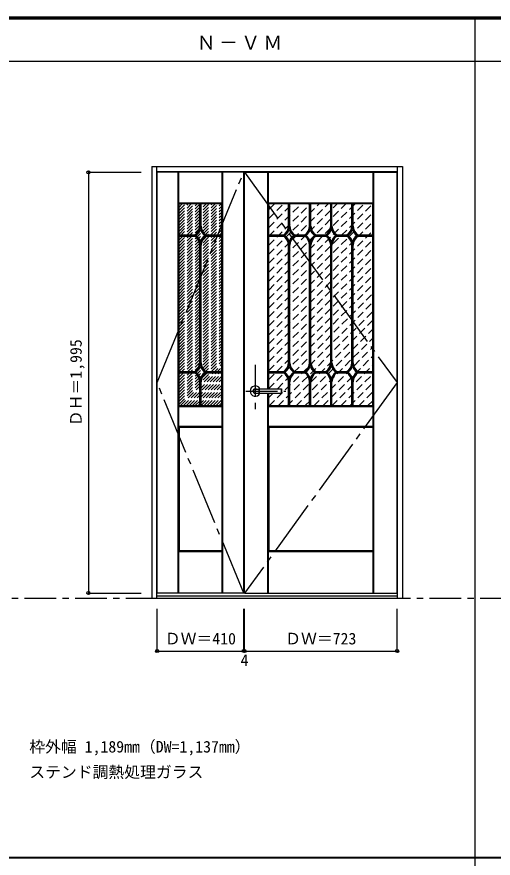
# Model space of a CAD drawing. Units: millimetres, scale not verified. Extents: x -6000 to 5700, y -4307 to 4260.
# Drawn here: x -966 to 1291, y 186 to 4175 of the extents above; entities that cross this region are included whole.
import ezdxf
from ezdxf.enums import TextEntityAlignment as Align

# ---------------------------------------------------------------- set-up
doc = ezdxf.new("R2010")
doc.units = ezdxf.units.MM
doc.header["$LTSCALE"] = 30
doc.header["$PDMODE"] = 32
doc.header["$PDSIZE"] = 15
for name, pattern in [('CHAIN1', [8, 5, -1, 1, -1]), ('CHAIN2', [12, 9, -1, 1, -1]), ('DASHED1', [1.8, 1.2, -0.6])]:
    doc.linetypes.add(name, pattern=pattern)
for name, color, linetype in [('0-1_通り芯', 4, 'CHAIN1'), ('0-2_扉', 3, 'Continuous'), ('0-3_仕上げ', 7, 'Continuous'), ('0-4_枠', 3, 'Continuous'), ('0-5_レバー', 3, 'Continuous'), ('0-7_', 7, 'CHAIN2'), ('0-A_文字', 7, 'Continuous'), ('0-B_寸法', 7, 'Continuous'), ('0-C_ハッチ', 4, 'DASHED1'), ('F-1_枠', 6, 'Continuous')]:
    doc.layers.add(name, color=color, linetype=linetype)
doc.styles.add('ＭＳ ゴシック', font='')
doc.styles.get('ＭＳ ゴシック').set_extended_font_data('MS Gothic')

msp = doc.modelspace()

# ---------------------------------------------------------------- linework, layer by layer
at = {"layer": '0-1_通り芯'}
for p, q in [((164.2, 2524.5), (164.2, 2314.5)), ((119.2, 2400.5), (309.2, 2400.5))]:
    msp.add_line(p, q, dxfattribs=at)
at = {"layer": '0-1_通り芯', "color": 7}
msp.add_line((-5490, 1418), (5690, 1418), dxfattribs=at)
at = {"layer": '0-2_扉'}
for p, q in [((-300.8, 1443), (-300.8, 3438)), ((109.2, 3438), (-300.8, 3438)), ((109.2, 1443), (109.2, 3438)), ((113.2, 1443), (113.2, 3438)), ((113.2, 3438), (836.2, 3438)), ((836.2, 1443), (836.2, 3438)), ((109.2, 1443), (-300.8, 1443)), ((113.2, 1443), (836.2, 1443))]:
    msp.add_line(p, q, dxfattribs=at)
at = {"layer": '0-3_仕上げ'}
for p, q in [((-201.3, 1443), (-201.3, 3438)), ((-199.8, 3290.5), (-199.8, 3438)), ((-198.3, 3292), (-198.3, 3438)), ((6.7, 3292), (6.7, 3438)), ((8.2, 3290.5), (8.2, 3438)), ((9.7, 1443), (9.7, 3438)), ((224.2, 2412), (224.2, 3438)), ((227.2, 3292), (227.2, 3438)), ((722.2, 3292), (722.2, 3438)), ((723.7, 3290.5), (723.7, 3438)), ((725.2, 1443), (725.2, 3438)), ((-198.3, 3292), (-199.8, 3290.5)), ((-197.3, 3288), (-199.8, 3290.5)), ((6.7, 3292), (-198.3, 3292)), ((8.2, 3290.5), (5.7, 3288)), ((6.7, 3292), (8.2, 3290.5)), ((228.2, 3288), (225.7, 3290.5)), ((722.2, 3292), (227.2, 3292)), ((723.7, 3290.5), (721.2, 3288)), ((722.2, 3292), (723.7, 3290.5)), ((224.2, 1443), (224.2, 2389)), ((-199.8, 2327.5), (-197.3, 2330)), ((-198.3, 2326), (-199.8, 2327.5)), ((-199.8, 2232.5), (-199.8, 2327.5)), ((-198.3, 2234), (-198.3, 2326)), ((6.7, 2326), (-198.3, 2326)), ((5.7, 2330), (8.2, 2327.5)), ((6.7, 2326), (8.2, 2327.5)), ((6.7, 2234), (6.7, 2326)), ((8.2, 2232.5), (8.2, 2327.5)), ((225.7, 2232.5), (225.7, 2327.5)), ((227.2, 2234), (227.2, 2326)), ((722.2, 2326), (227.2, 2326)), ((721.2, 2330), (723.7, 2327.5)), ((722.2, 2326), (723.7, 2327.5)), ((723.7, 2232.5), (723.7, 2327.5)), ((-198.3, 2234), (-199.8, 2232.5)), ((-198.3, 2234), (6.7, 2234)), ((6.7, 2234), (8.2, 2232.5)), ((227.2, 2234), (225.7, 2232.5)), ((722.2, 2234), (723.7, 2232.5)), ((-197.3, 2230), (-199.8, 2232.5)), ((8.2, 2232.5), (5.7, 2230)), ((228.2, 2230), (225.7, 2232.5)), ((723.7, 2232.5), (721.2, 2230)), ((-199.8, 1640.5), (-197.3, 1643)), ((-198.3, 1639), (-199.8, 1640.5)), ((-199.8, 1443), (-199.8, 1640.5)), ((-198.3, 1443), (-198.3, 1639)), ((6.7, 1639), (-198.3, 1639)), ((5.7, 1643), (8.2, 1640.5)), ((6.7, 1639), (8.2, 1640.5)), ((6.7, 1443), (6.7, 1639)), ((8.2, 1443), (8.2, 1640.5)), ((225.7, 1443), (225.7, 1640.5)), ((227.2, 1443), (227.2, 1639)), ((721.2, 1643), (723.7, 1640.5)), ((722.2, 1639), (723.7, 1640.5)), ((723.7, 1443), (723.7, 1640.5))]:
    msp.add_line(p, q, dxfattribs=at)
at = {"layer": '0-3_仕上げ', "color": 3}
for p, q in [((5.7, 3288), (-197.3, 3288)), ((-197.3, 2330), (-197.3, 3288)), ((5.7, 2330), (5.7, 3288)), ((721.2, 3288), (228.2, 3288)), ((228.2, 2412), (228.2, 3288)), ((721.2, 2330), (721.2, 3288)), ((228.2, 2330), (228.2, 2389)), ((5.7, 2330), (-197.3, 2330)), ((721.2, 2330), (228.2, 2330)), ((-197.3, 2230), (-197.3, 1643)), ((-197.3, 2230), (5.7, 2230)), ((5.7, 2230), (5.7, 1643)), ((228.2, 2230), (228.2, 1643)), ((228.2, 2230), (721.2, 2230)), ((721.2, 2230), (721.2, 1643)), ((5.7, 1643), (-197.3, 1643)), ((721.2, 1643), (228.2, 1643))]:
    msp.add_line(p, q, dxfattribs=at)
at = {"layer": '0-3_仕上げ', "color": 4}
for p, q in [((-98.8, 3183.1), (-98.8, 3288)), ((-92.8, 3183.1), (-92.8, 3288)), ((321.7, 3183.19), (321.7, 3288)), ((327.7, 3183), (327.7, 3288)), ((421.7, 3183.1), (421.7, 3288)), ((427.7, 3183.1), (427.7, 3288)), ((521.7, 3183.1), (521.7, 3288)), ((527.7, 3183.1), (527.7, 3288)), ((621.7, 3183.1), (621.7, 3288)), ((627.7, 3183.1), (627.7, 3288)), ((-197.3, 3141), (-121.77, 3141)), ((-197.3, 3135), (-121.77, 3135)), ((-69.82, 3141), (5.7, 3141)), ((-69.82, 3135), (5.7, 3135)), ((228.2, 3141), (298.73, 3141)), ((228.2, 3135), (298.73, 3135)), ((350.68, 3141), (398.73, 3141)), ((350.68, 3135), (398.73, 3135)), ((450.68, 3141), (498.73, 3141)), ((450.68, 3135), (498.73, 3135)), ((550.68, 3141), (598.73, 3141)), ((550.68, 3135), (598.73, 3135)), ((650.68, 3141), (721.2, 3141)), ((650.68, 3135), (721.2, 3135)), ((-98.8, 2535.1), (-98.8, 3092.9)), ((-92.8, 2535.1), (-92.8, 3092.9)), ((321.7, 2535.1), (321.7, 3092.9)), ((327.7, 2535.1), (327.7, 3092.9)), ((421.7, 2535.1), (421.7, 3092.9)), ((427.7, 2535.1), (427.7, 3092.9)), ((521.7, 2535.1), (521.7, 3092.9)), ((527.7, 2535.1), (527.7, 3092.9)), ((621.7, 2535.1), (621.7, 3092.9)), ((627.7, 2535.1), (627.7, 3092.9)), ((-197.3, 2493), (-121.77, 2493)), ((-197.3, 2487), (-121.77, 2487)), ((-69.82, 2493), (5.7, 2493)), ((-69.82, 2487), (5.7, 2487)), ((228.2, 2493), (298.73, 2493)), ((228.2, 2487), (298.73, 2487)), ((350.68, 2493), (398.73, 2493)), ((350.68, 2487), (398.73, 2487)), ((450.68, 2493), (498.73, 2493)), ((450.68, 2487), (498.73, 2487)), ((550.68, 2493), (598.73, 2493)), ((550.68, 2487), (598.73, 2487)), ((650.68, 2493), (721.2, 2493)), ((650.68, 2487), (721.2, 2487)), ((-98.8, 2330), (-98.8, 2444.9)), ((-92.8, 2330), (-92.8, 2444.9)), ((321.7, 2330), (321.7, 2444.9)), ((327.7, 2330), (327.7, 2444.9)), ((421.7, 2330), (421.7, 2444.9)), ((427.7, 2330), (427.7, 2444.9)), ((521.7, 2330), (521.7, 2444.9)), ((527.7, 2330), (527.7, 2444.9)), ((621.7, 2330), (621.7, 2444.9)), ((627.7, 2330), (627.7, 2444.9))]:
    msp.add_line(p, q, dxfattribs=at)
at = {"layer": '0-3_仕上げ', "color": 4, "linetype": 'CHAIN1'}
for p, q in [((-95.8, 3183), (-95.8, 3288)), ((324.7, 3183), (324.7, 3288)), ((424.7, 3183), (424.7, 3288)), ((524.7, 3183), (524.7, 3288)), ((624.7, 3183), (624.7, 3288)), ((-197.3, 3138), (-120.8, 3138)), ((-70.8, 3138), (5.7, 3138)), ((228.2, 3138), (299.7, 3138)), ((349.7, 3138), (399.7, 3138)), ((449.7, 3138), (499.7, 3138)), ((549.7, 3138), (599.7, 3138)), ((649.7, 3138), (721.2, 3138)), ((-95.8, 2535), (-95.8, 3093)), ((324.7, 2535), (324.7, 3093)), ((424.7, 2535), (424.7, 3093)), ((524.7, 2535), (524.7, 3093)), ((624.7, 2535), (624.7, 3093)), ((-197.3, 2490), (-120.8, 2490)), ((-70.8, 2490), (5.7, 2490)), ((228.2, 2490), (299.7, 2490)), ((349.7, 2490), (399.7, 2490)), ((449.7, 2490), (499.7, 2490)), ((549.7, 2490), (599.7, 2490)), ((649.7, 2490), (721.2, 2490)), ((-95.8, 2330), (-95.8, 2445)), ((324.7, 2330), (324.7, 2445)), ((424.7, 2330), (424.7, 2445)), ((524.7, 2330), (524.7, 2445)), ((624.7, 2330), (624.7, 2445))]:
    msp.add_line(p, q, dxfattribs=at)
at = {"layer": '0-3_仕上げ'}
for points in [[(227.2, 3292), (225.7, 3290.5), (225.7, 3438)], [(227.2, 2326), (225.7, 2327.5), (228.2, 2330)], [(227.2, 2234), (722.2, 2234), (722.2, 2326)], [(227.2, 1639), (225.7, 1640.5), (228.2, 1643)], [(722.2, 1443), (722.2, 1639), (227.2, 1639)]]:
    msp.add_lwpolyline(points, dxfattribs=at)
at = {"layer": '0-3_仕上げ', "color": 4}
for centre, radius, start, end in [((-155.68, 3186.82), 57, 306.49767, 356.25364), ((-155.68, 3186.82), 63, 309.20041, 341.88743), ((-35.92, 3186.82), 63, 198.11257, 230.79959), ((-35.92, 3186.82), 57, 183.65147, 233.50233), ((264.82, 3186.82), 57, 306.49767, 356.34853), ((264.82, 3186.82), 63, 309.20041, 341.88743), ((384.58, 3186.82), 63, 198.11257, 230.79959), ((384.58, 3186.82), 57, 183.65147, 233.50233), ((364.82, 3186.82), 57, 306.49767, 356.25364), ((364.82, 3186.82), 63, 309.20041, 341.88743), ((484.58, 3186.82), 63, 198.11257, 230.79959), ((484.58, 3186.82), 57, 183.65147, 233.50233), ((464.82, 3186.82), 57, 306.49767, 356.25364), ((464.82, 3186.82), 63, 309.20041, 341.88743), ((584.58, 3186.82), 63, 198.11257, 230.79959), ((584.58, 3186.82), 57, 183.65147, 233.50233), ((564.82, 3186.82), 57, 306.49767, 356.25364), ((564.82, 3186.82), 63, 309.20041, 341.88743), ((684.58, 3186.82), 63, 198.11257, 230.79959), ((684.58, 3186.82), 57, 183.65147, 233.50233), ((-155.68, 3089.18), 57, 3.74636, 53.50233), ((-155.68, 3089.18), 63, 18.11257, 50.79959), ((-35.92, 3089.18), 63, 129.20041, 161.88743), ((-35.92, 3089.18), 57, 126.49767, 176.25364), ((264.82, 3089.18), 57, 3.74636, 53.50233), ((264.82, 3089.18), 63, 18.11257, 50.79959), ((384.58, 3089.18), 63, 129.20041, 161.88743), ((384.58, 3089.18), 57, 126.49767, 176.25364), ((364.82, 3089.18), 57, 3.74636, 53.50233), ((364.82, 3089.18), 63, 18.11257, 50.79959), ((484.58, 3089.18), 63, 129.20041, 161.88743), ((484.58, 3089.18), 57, 126.49767, 176.25364), ((464.82, 3089.18), 57, 3.74636, 53.50233), ((464.82, 3089.18), 63, 18.11257, 50.79959), ((584.58, 3089.18), 63, 129.20041, 161.88743), ((584.58, 3089.18), 57, 126.49767, 176.25364), ((564.82, 3089.18), 57, 3.74636, 53.50233), ((564.82, 3089.18), 63, 18.11257, 50.79959), ((684.58, 3089.18), 63, 129.20041, 161.88743), ((684.58, 3089.18), 57, 126.49767, 176.25364), ((-155.68, 2538.82), 57, 306.49767, 356.25364), ((-155.68, 2538.82), 63, 309.20041, 341.88743), ((-35.92, 2538.82), 63, 198.11257, 230.79959), ((-35.92, 2538.82), 57, 183.74636, 233.50233), ((264.82, 2538.82), 57, 306.49767, 356.25364), ((264.82, 2538.82), 63, 309.20041, 341.88743), ((384.58, 2538.82), 63, 198.11257, 230.79959), ((384.58, 2538.82), 57, 183.74636, 233.50233), ((364.82, 2538.82), 57, 306.49767, 356.25364), ((364.82, 2538.82), 63, 309.20041, 341.88743), ((484.58, 2538.82), 63, 198.11257, 230.79959), ((484.58, 2538.82), 57, 183.74636, 233.50233), ((464.82, 2538.82), 57, 306.49767, 356.25364), ((464.82, 2538.82), 63, 309.20041, 341.88743), ((584.58, 2538.82), 63, 198.11257, 230.79959), ((584.58, 2538.82), 57, 183.74636, 233.50233), ((564.82, 2538.82), 57, 306.49767, 356.25364), ((564.82, 2538.82), 63, 309.20041, 341.88743), ((684.58, 2538.82), 63, 198.11257, 230.79959), ((684.58, 2538.82), 57, 183.74636, 233.50233), ((-155.68, 2441.18), 57, 3.74636, 53.50233), ((-155.68, 2441.18), 63, 18.11257, 50.79959), ((-35.92, 2441.18), 63, 129.20041, 161.88743), ((-35.92, 2441.18), 57, 126.49767, 176.25364), ((264.82, 2441.18), 57, 3.74636, 53.50233), ((264.82, 2441.18), 63, 18.11257, 50.79959), ((384.58, 2441.18), 63, 129.20041, 161.88743), ((384.58, 2441.18), 57, 126.49767, 176.25364), ((364.82, 2441.18), 57, 3.74636, 53.50233), ((364.82, 2441.18), 63, 18.11257, 50.79959), ((484.58, 2441.18), 63, 129.20041, 161.88743), ((484.58, 2441.18), 57, 126.49767, 176.25364), ((464.82, 2441.18), 57, 3.74636, 53.50233), ((464.82, 2441.18), 63, 18.11257, 50.79959), ((584.58, 2441.18), 63, 129.20041, 161.88743), ((584.58, 2441.18), 57, 126.49767, 176.25364), ((564.82, 2441.18), 57, 3.74636, 53.50233), ((564.82, 2441.18), 63, 18.11257, 50.79959), ((684.58, 2441.18), 63, 129.20041, 161.88743), ((684.58, 2441.18), 57, 126.49767, 176.25364)]:
    msp.add_arc(centre, radius, start, end, dxfattribs=at)
at = {"layer": '0-3_仕上げ', "color": 4, "linetype": 'CHAIN1'}
for centre, start, end in [((-155.68, 3186.82), 305.54226, 356.34853), ((-35.92, 3186.82), 183.65147, 234.45774), ((264.82, 3186.82), 305.54226, 356.34853), ((384.58, 3186.82), 183.65147, 234.45774), ((364.82, 3186.82), 305.54226, 356.34853), ((484.58, 3186.82), 183.65147, 234.45774), ((464.82, 3186.82), 305.54226, 356.34853), ((584.58, 3186.82), 183.65147, 234.45774), ((564.82, 3186.82), 305.54226, 356.34853), ((684.58, 3186.82), 183.65147, 234.45774), ((-155.68, 3089.18), 3.65147, 54.45774), ((-35.92, 3089.18), 125.54226, 176.34853), ((264.82, 3089.18), 3.65147, 54.45774), ((384.58, 3089.18), 125.54226, 176.34853), ((364.82, 3089.18), 3.65147, 54.45774), ((484.58, 3089.18), 125.54226, 176.34853), ((464.82, 3089.18), 3.65147, 54.45774), ((584.58, 3089.18), 125.54226, 176.34853), ((564.82, 3089.18), 3.65147, 54.45774), ((684.58, 3089.18), 125.54226, 176.34853), ((-155.68, 2538.82), 305.54226, 356.34853), ((-35.92, 2538.82), 183.65147, 234.45774), ((264.82, 2538.82), 305.54226, 356.34853), ((384.58, 2538.82), 183.65147, 234.45774), ((364.82, 2538.82), 305.54226, 356.34853), ((484.58, 2538.82), 183.65147, 234.45774), ((464.82, 2538.82), 305.54226, 356.34853), ((584.58, 2538.82), 183.65147, 234.45774), ((564.82, 2538.82), 305.54226, 356.34853), ((684.58, 2538.82), 183.65147, 234.45774), ((-155.68, 2441.18), 3.65147, 54.45774), ((-35.92, 2441.18), 125.54226, 176.34853), ((264.82, 2441.18), 3.65147, 54.45774), ((384.58, 2441.18), 125.54226, 176.34853), ((364.82, 2441.18), 3.65147, 54.45774), ((484.58, 2441.18), 125.54226, 176.34853), ((464.82, 2441.18), 3.65147, 54.45774), ((584.58, 2441.18), 125.54226, 176.34853), ((564.82, 2441.18), 3.65147, 54.45774), ((684.58, 2441.18), 125.54226, 176.34853)]:
    msp.add_arc(centre, 60, start, end, dxfattribs=at)
at = {"layer": '0-4_枠'}
for p, q in [((-326.8, 3465), (-326.8, 1418)), ((-326.8, 3465), (862.2, 3465)), ((-302.8, 1418), (-302.8, 3465)), ((-302.8, 3441), (838.2, 3441)), ((838.2, 1418), (838.2, 3465)), ((862.2, 3465), (862.2, 1418)), ((-326.8, 1418), (862.2, 1418)), ((-302.8, 1430), (838.2, 1430))]:
    msp.add_line(p, q, dxfattribs=at)
at = {"layer": '0-5_レバー'}
for p, q in [((164.2, 2410), (183.2, 2410)), ((183.2, 2411), (184.2, 2412)), ((183.2, 2390), (183.2, 2411)), ((184.2, 2412), (288.2, 2412)), ((289.2, 2411), (288.2, 2412)), ((289.2, 2390), (289.2, 2411)), ((164.2, 2391), (183.2, 2391)), ((183.2, 2390), (184.2, 2389)), ((288.2, 2389), (184.2, 2389)), ((289.2, 2390), (288.2, 2389))]:
    msp.add_line(p, q, dxfattribs=at)
at = {"layer": '0-5_レバー', "color": 4}
for p, q in [((184.2, 2389), (184.2, 2412)), ((288.2, 2412), (288.2, 2389))]:
    msp.add_line(p, q, dxfattribs=at)
for radius, start, end in [(24.55, 27.93255, 332.06745), (11, 59.72736, 300.27264)]:
    msp.add_arc((164.2, 2400.5), radius, start, end, dxfattribs=at)
at = {"layer": '0-5_レバー'}
msp.add_arc((164.2, 2400.5), 9.5, 90, 270, dxfattribs=at)
at = {"layer": '0-7_'}
for points in [[(109.2, 1443), (-300.8, 2440.5), (109.2, 3438)], [(113.2, 3438), (836.2, 2440.5), (113.2, 1443)]]:
    msp.add_lwpolyline(points, dxfattribs=at)
at = {"layer": '0-B_寸法', "color": 4}
for p, q in [((-626.8, 3438), (-626.8, 1443)), ((-626.8, 3438), (-376.8, 3438)), ((-626.8, 1443), (-376.8, 1443)), ((-300.8, 1168), (-300.8, 1368)), ((109.2, 1168), (109.2, 1368)), ((836.2, 1168), (836.2, 1368)), ((113.2, 1168), (836.2, 1168))]:
    msp.add_line(p, q, dxfattribs=at)
msp.add_lwpolyline([(-300.8, 1168), (109.2, 1168), (113.2, 1168), (113.2, 1368)], dxfattribs=at)
at = {"layer": '0-B_寸法'}
for p in [(-626.8, 3438), (-626.8, 1443), (-300.8, 1168), (109.2, 1168), (113.2, 1168), (836.2, 1168)]:
    msp.add_point(p, dxfattribs=at)
at = {"layer": '0-C_ハッチ'}
for p, q in [((-197.3, 3088.64), (5.7, 3291.64)), ((-197.3, 3272.49), (-181.78, 3288)), ((-197.3, 3102.78), (-12.08, 3288)), ((-197.3, 3116.92), (-26.22, 3288)), ((-197.3, 3131.06), (-40.36, 3288)), ((-197.3, 3145.21), (-54.51, 3288)), ((-197.3, 3159.35), (-68.65, 3288)), ((-197.3, 3173.49), (-82.79, 3288)), ((-197.3, 3187.63), (-96.93, 3288)), ((-197.3, 3201.77), (-111.07, 3288)), ((-197.3, 3215.92), (-125.22, 3288)), ((-197.3, 3230.06), (-139.36, 3288)), ((-197.3, 3244.2), (-153.5, 3288)), ((-197.3, 3258.34), (-167.64, 3288)), ((-197.3, 3074.5), (5.7, 3277.5)), ((228.2, 3261.56), (254.64, 3288)), ((228.2, 2794.87), (721.33, 3288)), ((228.2, 2837.29), (678.91, 3288)), ((228.2, 2879.72), (636.48, 3288)), ((228.2, 2922.15), (594.05, 3288)), ((228.2, 2964.57), (551.63, 3288)), ((228.2, 3007), (509.2, 3288)), ((228.2, 3049.43), (466.77, 3288)), ((228.2, 3091.85), (424.35, 3288)), ((228.2, 3134.28), (381.92, 3288)), ((228.2, 3176.71), (339.49, 3288)), ((228.2, 3219.13), (297.07, 3288)), ((-197.3, 3060.35), (5.7, 3263.35)), ((-197.3, 3046.21), (5.7, 3249.21)), ((-197.3, 3032.07), (5.7, 3235.07)), ((228.2, 2752.44), (721.2, 3245.44)), ((-197.3, 3017.93), (5.7, 3220.93)), ((-197.3, 3003.78), (5.7, 3206.78)), ((-197.3, 2989.64), (5.7, 3192.64)), ((228.2, 2710.02), (721.2, 3203.02)), ((-197.3, 2975.5), (5.7, 3178.5)), ((-197.3, 2961.36), (5.7, 3164.36)), ((228.2, 2667.59), (721.2, 3160.59)), ((-197.3, 2947.22), (5.7, 3150.22)), ((-197.3, 2933.07), (5.7, 3136.07)), ((-197.3, 2918.93), (5.7, 3121.93)), ((228.2, 2625.16), (721.2, 3118.16)), ((-197.3, 2904.79), (5.7, 3107.79)), ((-197.3, 2890.65), (5.7, 3093.65)), ((-197.3, 2876.51), (5.7, 3079.51)), ((228.2, 2582.74), (721.2, 3075.74)), ((-197.3, 2862.36), (5.7, 3065.36)), ((-197.3, 2848.22), (5.7, 3051.22)), ((-197.3, 2834.08), (5.7, 3037.08)), ((228.2, 2540.31), (721.2, 3033.31)), ((-197.3, 2819.94), (5.7, 3022.94)), ((-197.3, 2805.79), (5.7, 3008.79)), ((-197.3, 2791.65), (5.7, 2994.65)), ((-197.3, 2777.51), (5.7, 2980.51)), ((-197.3, 2763.37), (5.7, 2966.37)), ((-197.3, 2749.23), (5.7, 2952.23)), ((228.2, 2497.88), (721.2, 2990.88)), ((-197.3, 2735.08), (5.7, 2938.08)), ((-197.3, 2720.94), (5.7, 2923.94)), ((228.2, 2455.46), (721.2, 2948.46)), ((-197.3, 2706.8), (5.7, 2909.8)), ((-197.3, 2692.66), (5.7, 2895.66)), ((-197.3, 2678.52), (5.7, 2881.52)), ((228.2, 2413.03), (721.2, 2906.03)), ((-197.3, 2664.37), (5.7, 2867.37)), ((-197.3, 2650.23), (5.7, 2853.23)), ((-197.3, 2636.09), (5.7, 2839.09)), ((269.6, 2412), (721.2, 2863.6)), ((-197.3, 2621.95), (5.7, 2824.95)), ((-197.3, 2607.81), (5.7, 2810.81)), ((-197.3, 2593.66), (5.7, 2796.66)), ((230.02, 2330), (721.2, 2821.18)), ((-197.3, 2579.52), (5.7, 2782.52)), ((-197.3, 2565.38), (5.7, 2768.38)), ((-197.3, 2551.24), (5.7, 2754.24)), ((272.45, 2330), (721.2, 2778.75)), ((-197.3, 2537.09), (5.7, 2740.09)), ((-197.3, 2522.95), (5.7, 2725.95)), ((314.88, 2330), (721.2, 2736.33)), ((-197.3, 2508.81), (5.7, 2711.81)), ((-197.3, 2494.67), (5.7, 2697.67)), ((-197.3, 2480.53), (5.7, 2683.53)), ((357.3, 2330), (721.2, 2693.9)), ((-197.3, 2466.38), (5.7, 2669.38)), ((-197.3, 2452.24), (5.7, 2655.24)), ((-197.3, 2438.1), (5.7, 2641.1)), ((399.73, 2330), (721.2, 2651.47)), ((-197.3, 2423.96), (5.7, 2626.96)), ((-197.3, 2409.82), (5.7, 2612.82)), ((-197.3, 2395.67), (5.7, 2598.67)), ((442.15, 2330), (721.2, 2609.05)), ((-197.3, 2381.53), (5.7, 2584.53)), ((-197.3, 2367.39), (5.7, 2570.39)), ((-197.3, 2353.25), (5.7, 2556.25)), ((484.58, 2330), (721.2, 2566.62)), ((-197.3, 2339.1), (5.7, 2542.1)), ((-192.26, 2330), (5.7, 2527.96)), ((-178.12, 2330), (5.7, 2513.82)), ((527.01, 2330), (721.2, 2524.19)), ((-163.98, 2330), (5.7, 2499.68)), ((-149.84, 2330), (5.7, 2485.54)), ((569.43, 2330), (721.2, 2481.77)), ((-135.69, 2330), (5.7, 2471.39)), ((-121.55, 2330), (5.7, 2457.25)), ((-107.41, 2330), (5.7, 2443.11)), ((611.86, 2330), (721.2, 2439.34)), ((-93.27, 2330), (5.7, 2428.97)), ((-79.12, 2330), (5.7, 2414.83)), ((-64.98, 2330), (5.7, 2400.68)), ((654.29, 2330), (721.2, 2396.91)), ((-50.84, 2330), (5.7, 2386.54)), ((-36.7, 2330), (5.7, 2372.4)), ((-22.56, 2330), (5.7, 2358.26)), ((228.2, 2370.6), (246.6, 2389)), ((696.71, 2330), (721.2, 2354.49)), ((-8.41, 2330), (5.7, 2344.11))]:
    msp.add_line(p, q, dxfattribs=at)
at = {"layer": 'F-1_枠'}
for p, q in [((-6000, 4175), (5700, 4175)), ((-6000, 4170), (5700, 4170)), ((-6000, 4165), (5700, 4165)), ((1204.8, 4175), (1204.8, -3790)), ((-6000, 3965), (5700, 3965)), ((-6000, 190.5), (5700, 190.5)), ((-6000, 187.5), (5700, 187.5))]:
    msp.add_line(p, q, dxfattribs=at)

# ---------------------------------------------------------------- texts
at = {"layer": '0-A_文字', "style": 'ＭＳ ゴシック'}
for s, p in [('枠外幅 1,189mm（DW=1,137mm）', (-906.8, 670.5)), ('ステンド調熱処理ガラス', (-906.8, 550.5))]:
    msp.add_text(s, height=54.99, dxfattribs=at).set_placement(p, align=Align.BOTTOM_LEFT)
at = {"layer": '0-A_文字', "insert": (-113.5, 4020), "char_height": 65.98, "attachment_point": 7, "style": 'ＭＳ ゴシック'}
msp.add_mtext('\\T1.17;Ｎ－ＶＭ', dxfattribs=at)
at = {"layer": '0-B_寸法', "style": 'ＭＳ ゴシック'}
msp.add_text('ＤＨ＝1,995', height=54.99, rotation=90, dxfattribs=at).set_placement((-641.8, 2234.25), align=Align.BOTTOM_LEFT)
for s, p in [('ＤＷ＝410', (-264.55, 1183)), ('ＤＷ＝723', (305.95, 1183)), ('4', (94.45, 1080.61))]:
    msp.add_text(s, height=54.99, dxfattribs=at).set_placement(p, align=Align.BOTTOM_LEFT)

doc.saveas('drawing.dxf')
